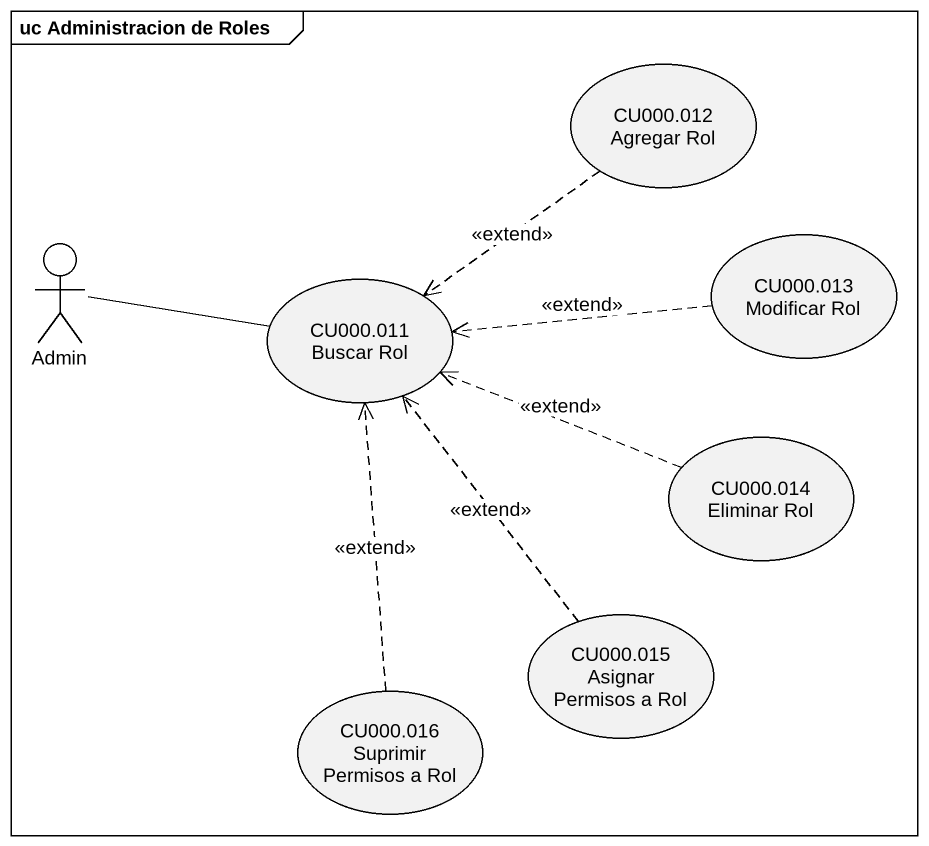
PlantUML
@startuml
mainframe uc Administracion de Roles
usecase "CU000.012 Agregar Rol" as CU000_012_Agregar_Rol
actor Admin
usecase "CU000.011 Buscar Rol" as CU000_011_Buscar_Rol
usecase "CU000.013 Modificar Rol" as CU000_013_Modificar_Rol
usecase "CU000.014 Eliminar Rol" as CU000_014_Eliminar_Rol
usecase "CU000.015 Asignar Permisos a Rol" as CU000_015_Asignar_Permisos
usecase "CU000.016 Suprimir Permisos a Rol" as CU000_016_Suprimir_Permisos
CU000_012_Agregar_Rol ..> CU000_011_Buscar_Rol : <<extend>>
CU000_011_Buscar_Rol -left- Admin
CU000_013_Modificar_Rol .left.> CU000_011_Buscar_Rol : <<extend>>
CU000_014_Eliminar_Rol .left.> CU000_011_Buscar_Rol : <<extend>>
CU000_015_Asignar_Permisos .up.> CU000_011_Buscar_Rol : <<extend>>
CU000_016_Suprimir_Permisos .up.> CU000_011_Buscar_Rol : <<extend>>
@enduml
